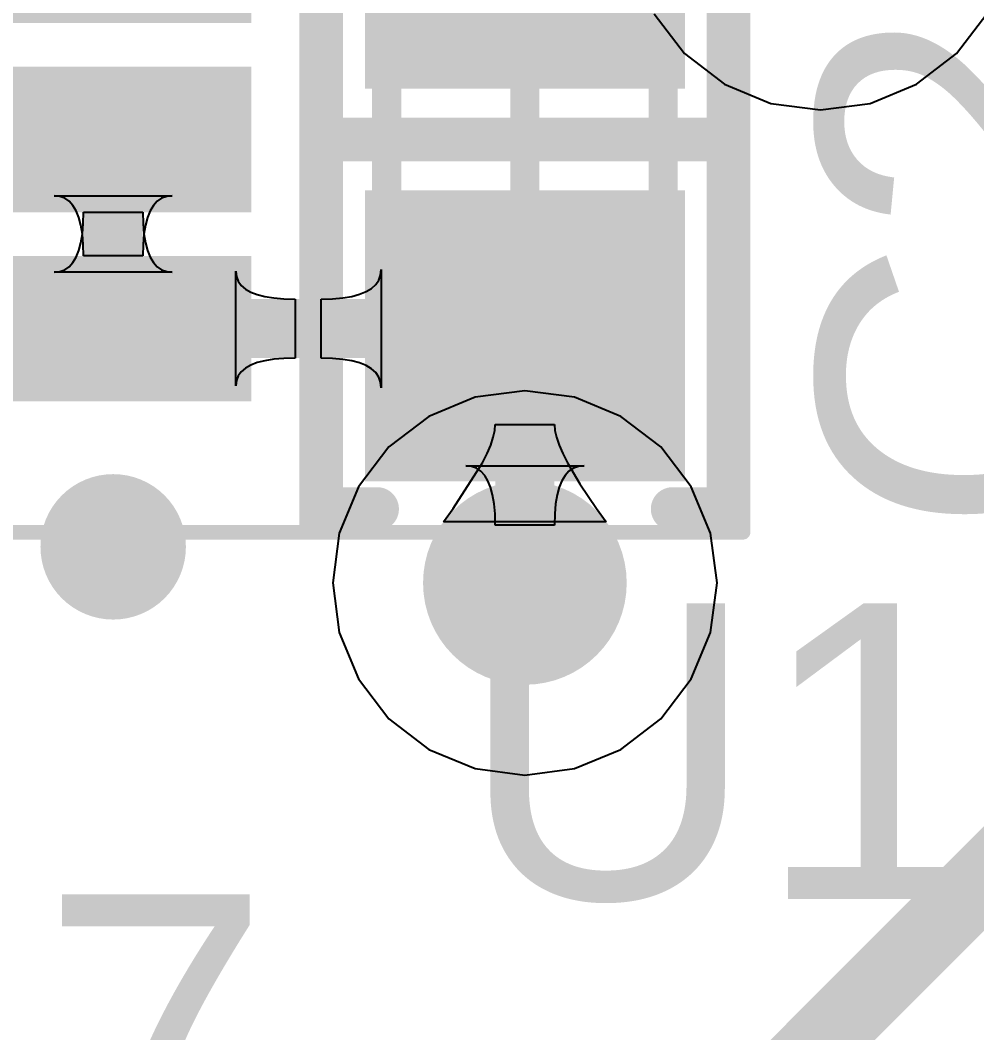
# Model space of a CAD drawing. Header units: inches. Extents: x -0.01 to 3.94, y -0.06 to 4.68.
# Drawn here: x 1.7517 to 1.8811, y 3.2791 to 3.4161 of the extents above; entities that cross this region are included whole.
import ezdxf

# ---------------------------------------------------------------- set-up
doc = ezdxf.new("R2010")
doc.units = ezdxf.units.IN
doc.header["$MEASUREMENT"] = 0
for name, color, linetype in [('Bottom Layer', 5, 'Continuous'), ('Int1 -GND)', 16, 'Continuous'), ('Int2 -PWR)', 76, 'Continuous'), ('Top 3D Body', 56, 'Continuous'), ('Top Courtyard', 56, 'Continuous'), ('Top Layer', 1, 'Continuous'), ('Top Overlay', 2, 'Continuous'), ('Top Paste', 8, 'Continuous'), ('Top Solder', 216, 'Continuous'), ('Via Holes', 16, 'Continuous')]:
    doc.layers.add(name, color=color, linetype=linetype)
doc.styles.add('Arial', font='', dxfattribs={"height": 0.2})
doc.styles.get('Arial').set_extended_font_data('Arial')

# ---------------------------------------------------------------- blocks, each defined once
blk = doc.blocks.new('CF792C6F_51F3_4C59_9918_AD84EFC14FA6_449')
at = {"layer": 'Top Layer'}
for points in [[(-0.06102, 0.01772), (-0.06102, 0.03346), (-0.02756, 0.03346), (-0.02756, 0.01772)], [(0.02756, 0.01772), (0.02756, 0.03346), (0.06102, 0.03346), (0.06102, 0.01772)], [(-0.06102, -0.00787), (-0.06102, 0.00787), (-0.02756, 0.00787), (-0.02756, -0.00787)], [(0.02756, -0.00787), (0.02756, 0.00787), (0.06102, 0.00787), (0.06102, -0.00787)], [(-0.06102, -0.03346), (-0.06102, -0.01772), (-0.02756, -0.01772), (-0.02756, -0.03346)], [(0.02756, -0.03346), (0.02756, -0.01772), (0.06102, -0.01772), (0.06102, -0.03346)]]:
    blk.add_hatch(color=1, dxfattribs=at).paths.add_polyline_path(points)
at = {"layer": 'Top Paste'}
for points in [[(-0.06102, 0.01772), (-0.06102, 0.03346), (-0.02756, 0.03346), (-0.02756, 0.01772)], [(0.02756, 0.01772), (0.02756, 0.03346), (0.06102, 0.03346), (0.06102, 0.01772)], [(-0.06102, -0.00787), (-0.06102, 0.00787), (-0.02756, 0.00787), (-0.02756, -0.00787)], [(0.02756, -0.00787), (0.02756, 0.00787), (0.06102, 0.00787), (0.06102, -0.00787)], [(-0.06102, -0.03346), (-0.06102, -0.01772), (-0.02756, -0.01772), (-0.02756, -0.03346)], [(0.02756, -0.03346), (0.02756, -0.01772), (0.06102, -0.01772), (0.06102, -0.03346)]]:
    blk.add_hatch(color=8, dxfattribs=at).paths.add_polyline_path(points)
at = {"layer": 'Top Solder'}
for points in [[(-0.06299, 0.01575), (-0.06299, 0.03543), (-0.02559, 0.03543), (-0.02559, 0.01575)], [(0.02559, 0.01575), (0.02559, 0.03543), (0.06299, 0.03543), (0.06299, 0.01575)], [(-0.06299, -0.00984), (-0.06299, 0.00984), (-0.02559, 0.00984), (-0.02559, -0.00984)], [(0.02559, -0.00984), (0.02559, 0.00984), (0.06299, 0.00984), (0.06299, -0.00984)], [(-0.06299, -0.03543), (-0.06299, -0.01575), (-0.02559, -0.01575), (-0.02559, -0.03543)], [(0.02559, -0.03543), (0.02559, -0.01575), (0.06299, -0.01575), (0.06299, -0.03543)]]:
    blk.add_hatch(color=216, dxfattribs=at).paths.add_polyline_path(points)
at = {"layer": 'Top 3D Body'}
for points in [[(-0.02756, 0.04232, 0.00394, 0.00394, 0), (-0.02756, -0.04232, 0.00394, 0.00394, 0)], [(0.02756, 0.04232, 0.00394, 0.00394, 0), (-0.02756, 0.04232, 0.00394, 0.00394, 0)], [(0.02756, 0.04232, 0.00394, 0.00394, 0), (0.02756, -0.04232, 0.00394, 0.00394, 0)], [(0.02756, -0.04232, 0.00394, 0.00394, 0), (-0.02756, -0.04232, 0.00394, 0.00394, 0)]]:
    blk.add_lwpolyline(points, format="xyseb", dxfattribs=at)
for points in [[(-0.02854, 0.04232, 0.00197, 0.00197, 1), (-0.02658, 0.04232, 0.00197, 0.00197, 1)], [(-0.02854, 0.04232, 0.00197, 0.00197, 1), (-0.02658, 0.04232, 0.00197, 0.00197, 1)], [(0.02657, 0.04232, 0.00197, 0.00197, 1), (0.02854, 0.04232, 0.00197, 0.00197, 1)], [(0.02657, 0.04232, 0.00197, 0.00197, 1), (0.02854, 0.04232, 0.00197, 0.00197, 1)], [(-0.02854, -0.04232, 0.00197, 0.00197, 1), (-0.02658, -0.04232, 0.00197, 0.00197, 1)], [(-0.02854, -0.04232, 0.00197, 0.00197, 1), (-0.02658, -0.04232, 0.00197, 0.00197, 1)], [(0.02657, -0.04232, 0.00197, 0.00197, 1), (0.02854, -0.04232, 0.00197, 0.00197, 1)], [(0.02657, -0.04232, 0.00197, 0.00197, 1), (0.02854, -0.04232, 0.00197, 0.00197, 1)]]:
    blk.add_lwpolyline(points, format="xyseb", close=True, dxfattribs=at)
at = {"layer": 'Top Courtyard'}
for points in [[(-0.07087, 0.05315, 0.00197, 0.00197, 0), (-0.07087, -0.05315, 0.00197, 0.00197, 0)], [(0.07087, 0.05315, 0.00197, 0.00197, 0), (-0.07087, 0.05315, 0.00197, 0.00197, 0)], [(0.07087, 0.05315, 0.00197, 0.00197, 0), (0.07087, -0.05315, 0.00197, 0.00197, 0)], [(0, 0.01969, 0.00394, 0.00394, 0), (0, -0.01968, 0.00394, 0.00394, 0)], [(0.01968, 0, 0.00394, 0.00394, 0), (-0.01969, 0, 0.00394, 0.00394, 0)], [(0.07087, -0.05315, 0.00197, 0.00197, 0), (-0.07087, -0.05315, 0.00197, 0.00197, 0)]]:
    blk.add_lwpolyline(points, format="xyseb", dxfattribs=at)
for points in [[(-0.07136, 0.05315, 0.000984, 0.000984, 1), (-0.07037, 0.05315, 0.000984, 0.000984, 1)], [(-0.07136, 0.05315, 0.000984, 0.000984, 1), (-0.07037, 0.05315, 0.000984, 0.000984, 1)], [(0.07037, 0.05315, 0.000984, 0.000984, 1), (0.07136, 0.05315, 0.000984, 0.000984, 1)], [(0.07037, 0.05315, 0.000984, 0.000984, 1), (0.07136, 0.05315, 0.000984, 0.000984, 1)], [(-0.00098, 0.01969, 0.00197, 0.00197, 1), (0.00098, 0.01969, 0.00197, 0.00197, 1)], [(-0.02067, 0, 0.00197, 0.00197, 1), (-0.0187, 0, 0.00197, 0.00197, 1)], [(0.0187, 0, 0.00197, 0.00197, 1), (0.02067, 0, 0.00197, 0.00197, 1)], [(-0.00098, -0.01968, 0.00197, 0.00197, 1), (0.00098, -0.01968, 0.00197, 0.00197, 1)], [(-0.07136, -0.05315, 0.000984, 0.000984, 1), (-0.07037, -0.05315, 0.000984, 0.000984, 1)], [(-0.07136, -0.05315, 0.000984, 0.000984, 1), (-0.07037, -0.05315, 0.000984, 0.000984, 1)], [(0.07037, -0.05315, 0.000984, 0.000984, 1), (0.07136, -0.05315, 0.000984, 0.000984, 1)], [(0.07037, -0.05315, 0.000984, 0.000984, 1), (0.07136, -0.05315, 0.000984, 0.000984, 1)]]:
    blk.add_lwpolyline(points, format="xyseb", close=True, dxfattribs=at)
at = {"layer": 'Top Overlay'}
for points in [[(-0.03937, 0.05512, 0.00984, 0.00984, 1), (-0.04921, 0.05512, 0.00984, 0.00984, 1)], [(-0.05167, 0.05512, 0.00492, 0.00492, 1), (-0.04675, 0.05512, 0.00492, 0.00492, 1)], [(-0.04183, 0.05512, 0.00492, 0.00492, 1), (-0.03691, 0.05512, 0.00492, 0.00492, 1)], [(-0.01378, 0.04331, 0.00394, 0.00394, 1), (-0.00984, 0.04331, 0.00394, 0.00394, 1)], [(-0.01378, 0.04331, 0.00394, 0.00394, 1), (-0.00984, 0.04331, 0.00394, 0.00394, 1)], [(0.00984, 0.04331, 0.00394, 0.00394, 1), (0.01378, 0.04331, 0.00394, 0.00394, 1)], [(0.00984, 0.04331, 0.00394, 0.00394, 1), (0.01378, 0.04331, 0.00394, 0.00394, 1)], [(-0.01378, -0.04331, 0.00394, 0.00394, 1), (-0.00984, -0.04331, 0.00394, 0.00394, 1)], [(-0.01378, -0.04331, 0.00394, 0.00394, 1), (-0.00984, -0.04331, 0.00394, 0.00394, 1)], [(0.00984, -0.04331, 0.00394, 0.00394, 1), (0.01378, -0.04331, 0.00394, 0.00394, 1)], [(0.00984, -0.04331, 0.00394, 0.00394, 1), (0.01378, -0.04331, 0.00394, 0.00394, 1)]]:
    blk.add_lwpolyline(points, format="xyseb", close=True, dxfattribs=at)
for points in [[(0.01181, 0.04331, 0.00787, 0.00787, 0), (-0.01181, 0.04331, 0.00787, 0.00787, 0)], [(-0.01181, 0.04331, 0.00787, 0.00787, 0), (-0.01181, -0.04331, 0.00787, 0.00787, 0)], [(0.01181, 0.04331, 0.00787, 0.00787, 0), (0.01181, -0.04331, 0.00787, 0.00787, 0)], [(0.01181, -0.04331, 0.00787, 0.00787, 0), (-0.01181, -0.04331, 0.00787, 0.00787, 0)]]:
    blk.add_lwpolyline(points, format="xyseb", dxfattribs=at)
blk = doc.blocks.new('CAP_0603_1608_608')
at = {"layer": 'Top Layer'}
for points in [[(-0.04429, -0.01969), (-0.04429, 0.01968), (-0.00886, 0.01968), (-0.00886, -0.01969)], [(0.00886, -0.01969), (0.00886, 0.01968), (0.04429, 0.01968), (0.04429, -0.01969)]]:
    blk.add_hatch(color=1, dxfattribs=at).paths.add_polyline_path(points)
at = {"layer": 'Top Paste'}
for points in [[(-0.04429, -0.01969), (-0.04429, 0.01968), (-0.00886, 0.01968), (-0.00886, -0.01969)], [(0.00886, -0.01969), (0.00886, 0.01968), (0.04429, 0.01968), (0.04429, -0.01969)]]:
    blk.add_hatch(color=8, dxfattribs=at).paths.add_polyline_path(points)
at = {"layer": 'Top Solder'}
for points in [[(-0.04626, -0.02165), (-0.04626, 0.02165), (-0.00689, 0.02165), (-0.00689, -0.02165)], [(0.00689, -0.02165), (0.00689, 0.02165), (0.04626, 0.02165), (0.04626, -0.02165)]]:
    blk.add_hatch(color=216, dxfattribs=at).paths.add_polyline_path(points)
at = {"layer": 'Top 3D Body'}
for points in [[(0.03445, 0.0187, 0.00394, 0.00394, 0), (-0.03445, 0.0187, 0.00394, 0.00394, 0)], [(-0.03445, -0.0187, 0.00394, 0.00394, 0), (-0.03445, 0.0187, 0.00394, 0.00394, 0)], [(0.03445, -0.0187, 0.00394, 0.00394, 0), (0.03445, 0.0187, 0.00394, 0.00394, 0)], [(0.03445, -0.0187, 0.00394, 0.00394, 0), (-0.03445, -0.0187, 0.00394, 0.00394, 0)]]:
    blk.add_lwpolyline(points, format="xyseb", dxfattribs=at)
for points in [[(-0.03543, 0.0187, 0.00197, 0.00197, 1), (-0.03346, 0.0187, 0.00197, 0.00197, 1)], [(-0.03543, 0.0187, 0.00197, 0.00197, 1), (-0.03346, 0.0187, 0.00197, 0.00197, 1)], [(0.03346, 0.0187, 0.00197, 0.00197, 1), (0.03543, 0.0187, 0.00197, 0.00197, 1)], [(0.03346, 0.0187, 0.00197, 0.00197, 1), (0.03543, 0.0187, 0.00197, 0.00197, 1)], [(-0.03543, -0.0187, 0.00197, 0.00197, 1), (-0.03346, -0.0187, 0.00197, 0.00197, 1)], [(-0.03543, -0.0187, 0.00197, 0.00197, 1), (-0.03346, -0.0187, 0.00197, 0.00197, 1)], [(0.03346, -0.0187, 0.00197, 0.00197, 1), (0.03543, -0.0187, 0.00197, 0.00197, 1)], [(0.03346, -0.0187, 0.00197, 0.00197, 1), (0.03543, -0.0187, 0.00197, 0.00197, 1)]]:
    blk.add_lwpolyline(points, format="xyseb", close=True, dxfattribs=at)
at = {"layer": 'Top Courtyard'}
for points in [[(0.05315, 0.02953, 0.00197, 0.00197, 0), (-0.05315, 0.02953, 0.00197, 0.00197, 0)], [(-0.05315, -0.02953, 0.00197, 0.00197, 0), (-0.05315, 0.02953, 0.00197, 0.00197, 0)], [(0.05315, -0.02953, 0.00197, 0.00197, 0), (0.05315, 0.02953, 0.00197, 0.00197, 0)], [(0, -0.0187, 0.00394, 0.00394, 0), (0, 0.0187, 0.00394, 0.00394, 0)], [(0.0187, 0, 0.00394, 0.00394, 0), (-0.0187, 0, 0.00394, 0.00394, 0)], [(0.05315, -0.02953, 0.00197, 0.00197, 0), (-0.05315, -0.02953, 0.00197, 0.00197, 0)]]:
    blk.add_lwpolyline(points, format="xyseb", dxfattribs=at)
for points in [[(-0.05364, 0.02953, 0.000984, 0.000984, 1), (-0.05266, 0.02953, 0.000984, 0.000984, 1)], [(-0.05364, 0.02953, 0.000984, 0.000984, 1), (-0.05266, 0.02953, 0.000984, 0.000984, 1)], [(0.05266, 0.02953, 0.000984, 0.000984, 1), (0.05364, 0.02953, 0.000984, 0.000984, 1)], [(0.05266, 0.02953, 0.000984, 0.000984, 1), (0.05364, 0.02953, 0.000984, 0.000984, 1)], [(-0.00098, 0.0187, 0.00197, 0.00197, 1), (0.00098, 0.0187, 0.00197, 0.00197, 1)], [(-0.01968, 0, 0.00197, 0.00197, 1), (-0.01772, 0, 0.00197, 0.00197, 1)], [(0.01772, 0, 0.00197, 0.00197, 1), (0.01968, 0, 0.00197, 0.00197, 1)], [(-0.00098, -0.0187, 0.00197, 0.00197, 1), (0.00098, -0.0187, 0.00197, 0.00197, 1)], [(-0.05364, -0.02953, 0.000984, 0.000984, 1), (-0.05266, -0.02953, 0.000984, 0.000984, 1)], [(-0.05364, -0.02953, 0.000984, 0.000984, 1), (-0.05266, -0.02953, 0.000984, 0.000984, 1)], [(0.05266, -0.02953, 0.000984, 0.000984, 1), (0.05364, -0.02953, 0.000984, 0.000984, 1)], [(0.05266, -0.02953, 0.000984, 0.000984, 1), (0.05364, -0.02953, 0.000984, 0.000984, 1)]]:
    blk.add_lwpolyline(points, format="xyseb", close=True, dxfattribs=at)
at = {"layer": 'Top Overlay'}
for points in [[(-0.05, 0.02, 0.00591, 0.00591, 0), (-0.05, 0.02756, 0.00591, 0.00591, 0)], [(0.05, 0.02756, 0.00591, 0.00591, 0), (-0.05, 0.02756, 0.00591, 0.00591, 0)], [(0, -0.02756, 0.00591, 0.00591, 0), (0, 0.02756, 0.00591, 0.00591, 0)], [(0.05, 0.02, 0.00591, 0.00591, 0), (0.05, 0.02756, 0.00591, 0.00591, 0)], [(-0.05, -0.02756, 0.00591, 0.00591, 0), (-0.05, -0.02, 0.00591, 0.00591, 0)], [(0.05, -0.02756, 0.00591, 0.00591, 0), (0.05, -0.02, 0.00591, 0.00591, 0)], [(0.05, -0.02756, 0.00591, 0.00591, 0), (-0.05, -0.02756, 0.00591, 0.00591, 0)]]:
    blk.add_lwpolyline(points, format="xyseb", dxfattribs=at)
for points in [[(-0.05148, 0.02756, 0.00295, 0.00295, 1), (-0.04852, 0.02756, 0.00295, 0.00295, 1)], [(-0.05148, 0.02756, 0.00295, 0.00295, 1), (-0.04852, 0.02756, 0.00295, 0.00295, 1)], [(-0.00148, 0.02756, 0.00295, 0.00295, 1), (0.00148, 0.02756, 0.00295, 0.00295, 1)], [(0.04852, 0.02756, 0.00295, 0.00295, 1), (0.05148, 0.02756, 0.00295, 0.00295, 1)], [(0.04852, 0.02756, 0.00295, 0.00295, 1), (0.05148, 0.02756, 0.00295, 0.00295, 1)], [(-0.05148, 0.02, 0.00295, 0.00295, 1), (-0.04852, 0.02, 0.00295, 0.00295, 1)], [(0.04852, 0.02, 0.00295, 0.00295, 1), (0.05148, 0.02, 0.00295, 0.00295, 1)], [(-0.05148, -0.02, 0.00295, 0.00295, 1), (-0.04852, -0.02, 0.00295, 0.00295, 1)], [(0.04852, -0.02, 0.00295, 0.00295, 1), (0.05148, -0.02, 0.00295, 0.00295, 1)], [(-0.05148, -0.02756, 0.00295, 0.00295, 1), (-0.04852, -0.02756, 0.00295, 0.00295, 1)], [(-0.05148, -0.02756, 0.00295, 0.00295, 1), (-0.04852, -0.02756, 0.00295, 0.00295, 1)], [(-0.00148, -0.02756, 0.00295, 0.00295, 1), (0.00148, -0.02756, 0.00295, 0.00295, 1)], [(0.04852, -0.02756, 0.00295, 0.00295, 1), (0.05148, -0.02756, 0.00295, 0.00295, 1)], [(0.04852, -0.02756, 0.00295, 0.00295, 1), (0.05148, -0.02756, 0.00295, 0.00295, 1)]]:
    blk.add_lwpolyline(points, format="xyseb", close=True, dxfattribs=at)

msp = doc.modelspace()

# ---------------------------------------------------------------- hatches: boundary and pattern name
at = {"layer": 'Bottom Layer'}
h = msp.add_hatch(color=5, dxfattribs=at)
edge = h.paths.add_edge_path()
edge.add_arc((1.82, 3.34), 0.01378, 0, 360)
at = {"layer": 'Int1 -GND)'}
h = msp.add_hatch(color=7, dxfattribs=at)
edge = h.paths.add_edge_path()
edge.add_arc((1.82, 3.34), 0.01378, 0, 360)
at = {"layer": 'Int2 -PWR)'}
h = msp.add_hatch(color=7, dxfattribs=at)
edge = h.paths.add_edge_path()
edge.add_arc((1.82, 3.34), 0.01378, 0, 360)
at = {"layer": 'Top Layer'}
h = msp.add_hatch(color=1, dxfattribs=at)
edge = h.paths.add_edge_path()
edge.add_arc((1.82, 3.34), 0.01378, 0, 360)
at = {"layer": 'Via Holes'}
h = msp.add_hatch(color=7, dxfattribs=at)
edge = h.paths.add_edge_path()
edge.add_arc((1.82, 3.34), 0.00689, 0, 360)

# ---------------------------------------------------------------- linework, layer by layer
at = {"layer": 'Bottom Layer'}
msp.add_lwpolyline([(1.74, 3.15787, 0.01, 0.01, 0), (2.05, 3.46787, 0.01, 0.01, 0)], format="xyseb", dxfattribs=at)
at = {"layer": 'Int1 -GND)'}
for p, q in [((1.83748, 3.417), (1.84161, 3.41161)), ((1.87839, 3.41161), (1.88252, 3.417)), ((1.84161, 3.41161), (1.847, 3.40748)), ((1.873, 3.40748), (1.87839, 3.41161)), ((1.847, 3.40748), (1.85327, 3.40488)), ((1.86673, 3.40488), (1.873, 3.40748)), ((1.85327, 3.40488), (1.86, 3.404)), ((1.86, 3.404), (1.86673, 3.40488))]:
    msp.add_line(p, q, dxfattribs=at)
at = {"layer": 'Int2 -PWR)'}
for p, q in [((1.82, 3.366), (1.81327, 3.36512)), ((1.82673, 3.36512), (1.82, 3.366)), ((1.81327, 3.36512), (1.807, 3.36252)), ((1.833, 3.36252), (1.82673, 3.36512)), ((1.807, 3.36252), (1.80161, 3.35839)), ((1.83839, 3.35839), (1.833, 3.36252)), ((1.80161, 3.35839), (1.79748, 3.353)), ((1.84252, 3.353), (1.83839, 3.35839)), ((1.79748, 3.353), (1.79488, 3.34673)), ((1.84512, 3.34673), (1.84252, 3.353)), ((1.79488, 3.34673), (1.794, 3.34)), ((1.846, 3.34), (1.84512, 3.34673)), ((1.794, 3.34), (1.79488, 3.33327)), ((1.84512, 3.33327), (1.846, 3.34)), ((1.79488, 3.33327), (1.79748, 3.327)), ((1.84252, 3.327), (1.84512, 3.33327)), ((1.79748, 3.327), (1.80161, 3.32161)), ((1.83839, 3.32161), (1.84252, 3.327)), ((1.80161, 3.32161), (1.807, 3.31748)), ((1.833, 3.31748), (1.83839, 3.32161)), ((1.807, 3.31748), (1.81327, 3.31488)), ((1.82673, 3.31488), (1.833, 3.31748)), ((1.81327, 3.31488), (1.82, 3.314)), ((1.82, 3.314), (1.82673, 3.31488))]:
    msp.add_line(p, q, dxfattribs=at)
at = {"layer": 'Top Layer'}
for p, q in [((1.75705, 3.39228), (1.75629, 3.39237)), ((1.75629, 3.39237), (1.77229, 3.39237)), ((1.75773, 3.39204), (1.75705, 3.39228)), ((1.75833, 3.39164), (1.75773, 3.39204)), ((1.77085, 3.39204), (1.77025, 3.39164)), ((1.77153, 3.39228), (1.77085, 3.39204)), ((1.77229, 3.39237), (1.77153, 3.39228)), ((1.75885, 3.39107), (1.75833, 3.39164)), ((1.75929, 3.39034), (1.75885, 3.39107)), ((1.76973, 3.39107), (1.76929, 3.39034)), ((1.77025, 3.39164), (1.76973, 3.39107)), ((1.75965, 3.38944), (1.75929, 3.39034)), ((1.75993, 3.38839), (1.75965, 3.38944)), ((1.76025, 3.38862), (1.76029, 3.39016)), ((1.76029, 3.39016), (1.76829, 3.39016)), ((1.76829, 3.39016), (1.76833, 3.38862)), ((1.76893, 3.38944), (1.76865, 3.38839)), ((1.76929, 3.39034), (1.76893, 3.38944)), ((1.76013, 3.38717), (1.75993, 3.38839)), ((1.76013, 3.38724), (1.76025, 3.38862)), ((1.76833, 3.38862), (1.76845, 3.38724)), ((1.76865, 3.38839), (1.76845, 3.38717)), ((1.75993, 3.38602), (1.76013, 3.38724)), ((1.76025, 3.38579), (1.76013, 3.38717)), ((1.76845, 3.38717), (1.76833, 3.38579)), ((1.76845, 3.38724), (1.76865, 3.38602)), ((1.75965, 3.38497), (1.75993, 3.38602)), ((1.76029, 3.38425), (1.76025, 3.38579)), ((1.76833, 3.38579), (1.76829, 3.38425)), ((1.76865, 3.38602), (1.76893, 3.38497)), ((1.75885, 3.38334), (1.75929, 3.38407)), ((1.75929, 3.38407), (1.75965, 3.38497)), ((1.76829, 3.38425), (1.76029, 3.38425)), ((1.76893, 3.38497), (1.76929, 3.38407)), ((1.76929, 3.38407), (1.76973, 3.38334)), ((1.75773, 3.38237), (1.75833, 3.38277)), ((1.75833, 3.38277), (1.75885, 3.38334)), ((1.76973, 3.38334), (1.77025, 3.38277)), ((1.77025, 3.38277), (1.77085, 3.38237)), ((1.80047, 3.38165), (1.80055, 3.38241)), ((1.80055, 3.38241), (1.80055, 3.36641)), ((1.75629, 3.38204), (1.75705, 3.38213)), ((1.77229, 3.38204), (1.75629, 3.38204)), ((1.75705, 3.38213), (1.75773, 3.38237)), ((1.77085, 3.38237), (1.77153, 3.38213)), ((1.77153, 3.38213), (1.77229, 3.38204)), ((1.7809, 3.36666), (1.7809, 3.38216)), ((1.7809, 3.38216), (1.78098, 3.38145)), ((1.78098, 3.38145), (1.78122, 3.38081)), ((1.80023, 3.38097), (1.80047, 3.38165)), ((1.78122, 3.38081), (1.78162, 3.38025)), ((1.78162, 3.38025), (1.78218, 3.37976)), ((1.78218, 3.37976), (1.7829, 3.37935)), ((1.79852, 3.37941), (1.79926, 3.37985)), ((1.79926, 3.37985), (1.79982, 3.38037)), ((1.79982, 3.38037), (1.80023, 3.38097)), ((1.7829, 3.37935), (1.78378, 3.37901)), ((1.78378, 3.37901), (1.78482, 3.37875)), ((1.78482, 3.37875), (1.78602, 3.37856)), ((1.78602, 3.37856), (1.78738, 3.37845)), ((1.78738, 3.37845), (1.7889, 3.37841)), ((1.7889, 3.37841), (1.7889, 3.37041)), ((1.79243, 3.37841), (1.79398, 3.37845)), ((1.79243, 3.37041), (1.79243, 3.37841)), ((1.79398, 3.37845), (1.79536, 3.37857)), ((1.79536, 3.37857), (1.79658, 3.37877)), ((1.79658, 3.37877), (1.79763, 3.37905)), ((1.79763, 3.37905), (1.79852, 3.37941)), ((1.78482, 3.37007), (1.78378, 3.36981)), ((1.78602, 3.37026), (1.78482, 3.37007)), ((1.78738, 3.37037), (1.78602, 3.37026)), ((1.7889, 3.37041), (1.78738, 3.37037)), ((1.79398, 3.37037), (1.79243, 3.37041)), ((1.79536, 3.37025), (1.79398, 3.37037)), ((1.79658, 3.37005), (1.79536, 3.37025)), ((1.78218, 3.36906), (1.78162, 3.36857)), ((1.7829, 3.36947), (1.78218, 3.36906)), ((1.78378, 3.36981), (1.7829, 3.36947)), ((1.79763, 3.36977), (1.79658, 3.37005)), ((1.79852, 3.36941), (1.79763, 3.36977)), ((1.79926, 3.36897), (1.79852, 3.36941)), ((1.79982, 3.36845), (1.79926, 3.36897)), ((1.78098, 3.36737), (1.7809, 3.36666)), ((1.78122, 3.36801), (1.78098, 3.36737)), ((1.78162, 3.36857), (1.78122, 3.36801)), ((1.80023, 3.36785), (1.79982, 3.36845)), ((1.80047, 3.36717), (1.80023, 3.36785)), ((1.80055, 3.36641), (1.80047, 3.36717)), ((1.81572, 3.3597), (1.81593, 3.36063)), ((1.81593, 3.36063), (1.816, 3.36145)), ((1.816, 3.36145), (1.824, 3.36145)), ((1.824, 3.36145), (1.82407, 3.36063)), ((1.82407, 3.36063), (1.82428, 3.3597)), ((1.81537, 3.35866), (1.81572, 3.3597)), ((1.82428, 3.3597), (1.82463, 3.35866)), ((1.81488, 3.35751), (1.81537, 3.35866)), ((1.82463, 3.35866), (1.82512, 3.35751)), ((1.81425, 3.35624), (1.81488, 3.35751)), ((1.82512, 3.35751), (1.82575, 3.35624)), ((1.81031, 3.35009), (1.81425, 3.35624)), ((1.81276, 3.35575), (1.812, 3.35583)), ((1.812, 3.35583), (1.828, 3.35583)), ((1.81344, 3.35551), (1.81276, 3.35575)), ((1.81404, 3.35511), (1.81344, 3.35551)), ((1.81456, 3.35455), (1.81404, 3.35511)), ((1.82596, 3.35511), (1.82544, 3.35455)), ((1.82575, 3.35624), (1.82744, 3.35339)), ((1.82656, 3.35551), (1.82596, 3.35511)), ((1.82724, 3.35575), (1.82656, 3.35551)), ((1.828, 3.35583), (1.82724, 3.35575)), ((1.815, 3.35383), (1.81456, 3.35455)), ((1.81536, 3.35295), (1.815, 3.35383)), ((1.825, 3.35383), (1.82464, 3.35295)), ((1.82544, 3.35455), (1.825, 3.35383)), ((1.81564, 3.35191), (1.81536, 3.35295)), ((1.82464, 3.35295), (1.82436, 3.35191)), ((1.82744, 3.35339), (1.82968, 3.35009)), ((1.81584, 3.35071), (1.81564, 3.35191)), ((1.82436, 3.35191), (1.82416, 3.35071)), ((1.80898, 3.34827), (1.81031, 3.35009)), ((1.81596, 3.34935), (1.81584, 3.35071)), ((1.82416, 3.35071), (1.82404, 3.34935)), ((1.82968, 3.35009), (1.83102, 3.34827)), ((1.83102, 3.34827), (1.80898, 3.34827)), ((1.816, 3.34783), (1.81596, 3.34935)), ((1.82404, 3.34935), (1.824, 3.34783)), ((1.824, 3.34783), (1.816, 3.34783))]:
    msp.add_line(p, q, dxfattribs=at)
for points in [[(1.76429, 3.37441, 0.008, 0.008, 0), (1.76429, 3.4, 0.008, 0.008, 0)], [(1.76429, 3.37441, 0.008, 0.008, 0), (1.81902, 3.37441, 0.008, 0.008, 0)], [(1.81902, 3.37441, 0.008, 0.008, 0), (1.82, 3.37343, 0.008, 0.008, 0)], [(1.82, 3.34, 0.008, 0.008, 0), (1.82, 3.37343, 0.008, 0.008, 0)]]:
    msp.add_lwpolyline(points, format="xyseb", dxfattribs=at)
for points in [[(1.76229, 3.4, 0.004, 0.004, 1), (1.76629, 3.4, 0.004, 0.004, 1)], [(1.76229, 3.37441, 0.004, 0.004, 1), (1.76629, 3.37441, 0.004, 0.004, 1)], [(1.76229, 3.37441, 0.004, 0.004, 1), (1.76629, 3.37441, 0.004, 0.004, 1)], [(1.81702, 3.37441, 0.004, 0.004, 1), (1.82102, 3.37441, 0.004, 0.004, 1)], [(1.81702, 3.37441, 0.004, 0.004, 1), (1.82102, 3.37441, 0.004, 0.004, 1)], [(1.818, 3.37343, 0.004, 0.004, 1), (1.822, 3.37343, 0.004, 0.004, 1)], [(1.818, 3.37343, 0.004, 0.004, 1), (1.822, 3.37343, 0.004, 0.004, 1)], [(1.818, 3.34, 0.004, 0.004, 1), (1.822, 3.34, 0.004, 0.004, 1)]]:
    msp.add_lwpolyline(points, format="xyseb", close=True, dxfattribs=at)

# ---------------------------------------------------------------- block references
for name, p, rotation in [('CF792C6F_51F3_4C59_9918_AD84EFC14FA6_449', (1.72, 3.4), 180), ('CAP_0603_1608_608', (1.82, 3.4), 270)]:
    msp.add_blockref(name, p, dxfattribs=dict(rotation=rotation))

# ---------------------------------------------------------------- texts
at = {"layer": 'Top Overlay', "style": 'Arial'}
msp.add_text('C23', height=0.04, rotation=90, dxfattribs=at).set_placement((1.89961, 3.34646))
for s, p in [('U15', (1.81102, 3.29724)), ('U17', (1.68307, 3.25787))]:
    msp.add_text(s, height=0.04, dxfattribs=at).set_placement(p)

doc.saveas('drawing.dxf')
